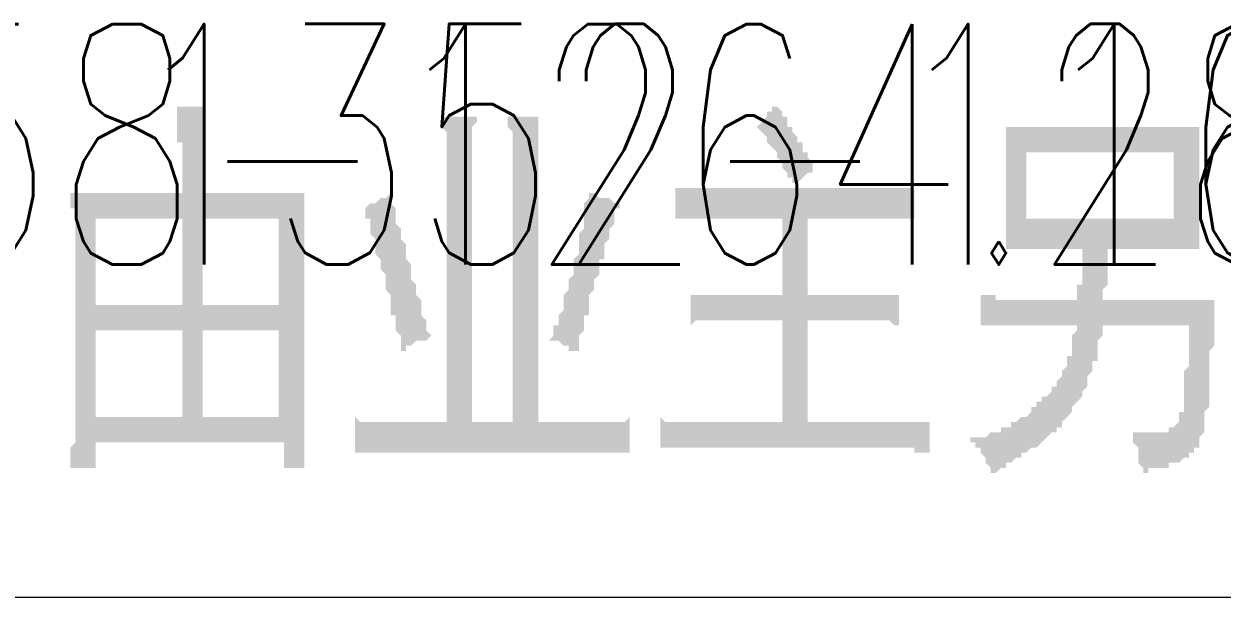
# Model space of a CAD drawing. Header units: millimetres. Extents: x 6156 to 7119, y 3162 to 3647.
# Drawn here: x 7004.32 to 7019.28, y 3521.16 to 3528.31 of the extents above; entities that cross this region are included whole.
import ezdxf
from ezdxf.enums import TextEntityAlignment as Align

# ---------------------------------------------------------------- set-up
doc = ezdxf.new("R2010")
doc.units = ezdxf.units.MM
doc.layers.add('图层1', color=7, linetype='Continuous')
doc.layers.add('点图2', color=30, linetype='Continuous', lineweight=5)
doc.styles.add('HBtxt', font='txt', dxfattribs={"width": 0.7, "bigfont": 'HZTXT'})

msp = doc.modelspace()

# ---------------------------------------------------------------- hatches: boundary and pattern name
at = {"layer": '图层1', "transparency": 33554559}
h = msp.add_hatch(color=256, dxfattribs=at)
h.paths.add_polyline_path([(7006.298, 3526.768), (7006.298, 3526.831), (7006.234, 3526.831), (7006.234, 3526.895), (7006.234, 3526.958), (7006.234, 3527.022), (7006.234, 3527.022), (7006.234, 3527.085), (7006.234, 3527.149), (7006.234, 3527.212), (7006.234, 3527.276), (7006.234, 3527.276), (7006.552, 3527.276), (7006.552, 3527.212), (7006.552, 3527.149), (7006.552, 3527.085), (7006.552, 3527.085), (7006.552, 3527.022), (7006.552, 3526.958), (7006.552, 3526.895), (7006.552, 3526.895), (7006.552, 3526.831), (7006.552, 3526.768), (7006.552, 3526.768), (7006.552, 3526.196), (7007.822, 3526.196), (7007.822, 3526.133), (7007.822, 3526.069), (7007.822, 3526.069), (7007.822, 3526.006), (7007.822, 3525.942), (7007.822, 3525.879), (7007.822, 3525.815), (7007.822, 3525.815), (7007.822, 3525.752), (7007.822, 3525.688), (7007.822, 3525.625), (7007.822, 3525.625), (7007.822, 3525.561), (7007.822, 3523.593), (7007.822, 3523.529), (7007.822, 3523.466), (7007.822, 3523.466), (7007.822, 3523.402), (7007.822, 3523.339), (7007.822, 3523.275), (7007.822, 3523.275), (7007.822, 3523.212), (7007.822, 3523.148), (7007.822, 3523.085), (7007.822, 3523.021), (7007.822, 3523.021), (7007.822, 3522.958), (7007.822, 3522.894), (7007.822, 3522.831), (7007.822, 3522.767), (7007.568, 3522.767), (7007.568, 3523.085), (7005.218, 3523.085), (7005.218, 3522.767), (7004.901, 3522.767), (7004.901, 3522.831), (7004.901, 3522.894), (7004.901, 3522.958), (7004.901, 3523.021), (7004.901, 3523.021), (7004.964, 3523.085), (7004.964, 3523.148), (7004.964, 3523.212), (7004.964, 3523.275), (7004.964, 3523.275), (7004.964, 3523.339), (7004.964, 3523.402), (7004.964, 3523.402), (7004.964, 3523.466), (7004.964, 3523.529), (7004.964, 3525.625), (7004.964, 3525.625), (7004.964, 3525.688), (7004.964, 3525.752), (7004.964, 3525.752), (7004.964, 3525.815), (7004.964, 3525.879), (7004.964, 3525.942), (7004.964, 3526.006), (7004.901, 3526.006), (7004.901, 3526.069), (7004.901, 3526.133), (7004.901, 3526.196), (7004.901, 3526.196), (7006.298, 3526.196)], flags=0)
h.paths.add_polyline_path([(7006.298, 3523.402), (7006.298, 3524.482), (7005.218, 3524.482), (7005.218, 3523.402)], flags=0)
h.paths.add_polyline_path([(7006.298, 3524.799), (7006.298, 3525.879), (7005.218, 3525.879), (7005.218, 3524.799)], flags=0)
h.paths.add_polyline_path([(7007.504, 3523.402), (7007.504, 3524.482), (7006.552, 3524.482), (7006.552, 3523.402)], flags=0)
h.paths.add_polyline_path([(7007.504, 3524.799), (7007.504, 3525.879), (7006.552, 3525.879), (7006.552, 3524.799)], flags=0)
h = msp.add_hatch(color=256, dxfattribs=at)
h.paths.add_polyline_path([(7014.87, 3526.26), (7014.87, 3526.26), (7014.934, 3526.26), (7014.934, 3526.26), (7014.997, 3526.26), (7014.997, 3526.26), (7015.061, 3526.26), (7015.124, 3526.26), (7015.124, 3526.26), (7015.188, 3526.26), (7015.188, 3526.26), (7015.251, 3526.26), (7015.315, 3526.26), (7015.315, 3526.26), (7015.378, 3526.26), (7015.442, 3526.26), (7015.442, 3526.26), (7015.442, 3525.879), (7015.378, 3525.879), (7015.378, 3525.879), (7015.315, 3525.879), (7015.251, 3525.879), (7015.251, 3525.879), (7015.188, 3525.879), (7015.188, 3525.879), (7015.124, 3525.879), (7015.061, 3525.879), (7015.061, 3525.879), (7014.997, 3525.879), (7014.997, 3525.879), (7014.934, 3525.879), (7014.934, 3525.879), (7014.87, 3525.879), (7014.87, 3525.879), (7014.108, 3525.879), (7014.108, 3524.926), (7014.68, 3524.926), (7014.68, 3524.926), (7014.743, 3524.926), (7014.743, 3524.926), (7014.807, 3524.926), (7014.87, 3524.926), (7014.87, 3524.926), (7014.934, 3524.926), (7014.934, 3524.926), (7014.997, 3524.926), (7015.061, 3524.926), (7015.061, 3524.926), (7015.124, 3524.926), (7015.124, 3524.926), (7015.188, 3524.926), (7015.251, 3524.926), (7015.251, 3524.545), (7015.188, 3524.545), (7015.124, 3524.609), (7015.124, 3524.609), (7015.061, 3524.609), (7014.997, 3524.609), (7014.997, 3524.609), (7014.934, 3524.609), (7014.934, 3524.609), (7014.87, 3524.609), (7014.807, 3524.609), (7014.807, 3524.609), (7014.743, 3524.609), (7014.743, 3524.609), (7014.68, 3524.609), (7014.68, 3524.609), (7014.108, 3524.609), (7014.108, 3523.339), (7014.997, 3523.339), (7015.061, 3523.339), (7015.061, 3523.339), (7015.124, 3523.339), (7015.124, 3523.339), (7015.188, 3523.339), (7015.188, 3523.339), (7015.251, 3523.339), (7015.315, 3523.339), (7015.315, 3523.339), (7015.378, 3523.339), (7015.378, 3523.339), (7015.442, 3523.339), (7015.505, 3523.339), (7015.505, 3523.339), (7015.569, 3523.339), (7015.632, 3523.339), (7015.632, 3523.339), (7015.632, 3522.958), (7015.569, 3522.958), (7015.569, 3522.958), (7015.505, 3522.958), (7015.442, 3522.958), (7015.442, 3523.021), (7015.378, 3523.021), (7015.315, 3523.021), (7015.315, 3523.021), (7015.251, 3523.021), (7015.251, 3523.021), (7015.188, 3523.021), (7015.188, 3523.021), (7015.124, 3523.021), (7015.124, 3523.021), (7015.061, 3523.021), (7014.997, 3523.021), (7014.997, 3523.021), (7012.267, 3523.021), (7012.267, 3523.402), (7012.33, 3523.339), (7012.33, 3523.339), (7012.394, 3523.339), (7012.457, 3523.339), (7012.457, 3523.339), (7012.521, 3523.339), (7012.521, 3523.339), (7012.584, 3523.339), (7012.648, 3523.339), (7012.648, 3523.339), (7012.711, 3523.339), (7012.711, 3523.339), (7012.775, 3523.339), (7012.775, 3523.339), (7012.838, 3523.339), (7012.902, 3523.339), (7012.902, 3523.339), (7013.791, 3523.339), (7013.791, 3524.609), (7013.219, 3524.609), (7013.156, 3524.609), (7013.156, 3524.609), (7013.092, 3524.609), (7013.092, 3524.609), (7013.029, 3524.609), (7012.965, 3524.609), (7012.965, 3524.609), (7012.902, 3524.609), (7012.902, 3524.609), (7012.838, 3524.609), (7012.775, 3524.609), (7012.775, 3524.609), (7012.711, 3524.609), (7012.648, 3524.545), (7012.648, 3524.545), (7012.648, 3524.926), (7012.711, 3524.926), (7012.711, 3524.926), (7012.775, 3524.926), (7012.838, 3524.926), (7012.838, 3524.926), (7012.902, 3524.926), (7012.965, 3524.926), (7012.965, 3524.926), (7013.029, 3524.926), (7013.029, 3524.926), (7013.092, 3524.926), (7013.092, 3524.926), (7013.156, 3524.926), (7013.156, 3524.926), (7013.219, 3524.926), (7013.791, 3524.926), (7013.791, 3525.879), (7013.029, 3525.879), (7012.965, 3525.879), (7012.965, 3525.879), (7012.902, 3525.879), (7012.902, 3525.879), (7012.838, 3525.879), (7012.775, 3525.879), (7012.775, 3525.879), (7012.711, 3525.879), (7012.711, 3525.879), (7012.648, 3525.879), (7012.648, 3525.879), (7012.584, 3525.879), (7012.521, 3525.879), (7012.521, 3525.879), (7012.457, 3525.879), (7012.457, 3525.879), (7012.457, 3525.879), (7012.457, 3526.26), (7012.457, 3526.26), (7012.521, 3526.26), (7012.521, 3526.26), (7012.584, 3526.26), (7012.648, 3526.26), (7012.648, 3526.26), (7012.711, 3526.26), (7012.711, 3526.26), (7012.775, 3526.26), (7012.838, 3526.26), (7012.838, 3526.26), (7012.902, 3526.26), (7012.902, 3526.26), (7012.965, 3526.26), (7013.029, 3526.26), (7013.029, 3526.26), (7013.029, 3526.26)], flags=0)
h.paths.add_polyline_path([(7013.918, 3526.26), (7013.918, 3526.323), (7013.918, 3526.387), (7013.854, 3526.387), (7013.854, 3526.45), (7013.854, 3526.45), (7013.791, 3526.514), (7013.791, 3526.514), (7013.791, 3526.577), (7013.727, 3526.641), (7013.727, 3526.641), (7013.727, 3526.704), (7013.664, 3526.768), (7013.664, 3526.768), (7013.6, 3526.831), (7013.6, 3526.831), (7013.6, 3526.895), (7013.537, 3526.958), (7013.537, 3526.958), (7013.473, 3527.022), (7013.473, 3527.022), (7013.537, 3527.085), (7013.537, 3527.085), (7013.6, 3527.149), (7013.6, 3527.212), (7013.664, 3527.212), (7013.664, 3527.212), (7013.664, 3527.276), (7013.727, 3527.276), (7013.727, 3527.276), (7013.727, 3527.276), (7013.791, 3527.212), (7013.791, 3527.149), (7013.854, 3527.149), (7013.854, 3527.085), (7013.854, 3527.022), (7013.918, 3527.022), (7013.918, 3526.958), (7013.981, 3526.895), (7013.981, 3526.895), (7013.981, 3526.831), (7014.045, 3526.831), (7014.045, 3526.768), (7014.045, 3526.704), (7014.108, 3526.704), (7014.108, 3526.641), (7014.108, 3526.641), (7014.172, 3526.577), (7014.172, 3526.577), (7014.172, 3526.514), (7014.172, 3526.514), (7014.172, 3526.514), (7014.172, 3526.45), (7014.108, 3526.45), (7014.108, 3526.45), (7014.045, 3526.387), (7014.045, 3526.387), (7013.981, 3526.323), (7013.918, 3526.323), (7013.918, 3526.26)], flags=0)
h = msp.add_hatch(color=256, dxfattribs=at)
h.paths.add_polyline_path([(7009.981, 3527.149), (7009.981, 3527.085), (7009.917, 3527.022), (7009.917, 3527.022), (7009.917, 3526.958), (7009.917, 3526.895), (7009.917, 3526.831), (7009.917, 3526.768), (7009.917, 3526.704), (7009.917, 3526.704), (7009.917, 3526.641), (7009.917, 3526.577), (7009.917, 3526.514), (7009.917, 3526.514), (7009.917, 3526.45), (7009.917, 3526.387), (7009.917, 3526.323), (7009.917, 3526.323), (7009.917, 3526.26), (7009.917, 3526.196), (7009.917, 3523.339), (7010.425, 3523.339), (7010.425, 3526.45), (7010.425, 3526.514), (7010.425, 3526.577), (7010.425, 3526.577), (7010.425, 3526.641), (7010.425, 3526.704), (7010.425, 3526.768), (7010.425, 3526.768), (7010.425, 3526.831), (7010.425, 3526.895), (7010.425, 3526.958), (7010.362, 3527.022), (7010.362, 3527.022), (7010.362, 3527.085), (7010.362, 3527.149), (7010.362, 3527.149), (7010.743, 3527.149), (7010.743, 3527.149), (7010.743, 3527.085), (7010.743, 3527.022), (7010.743, 3526.958), (7010.743, 3526.958), (7010.743, 3526.895), (7010.743, 3526.831), (7010.743, 3526.768), (7010.743, 3526.704), (7010.743, 3526.704), (7010.743, 3526.641), (7010.743, 3526.577), (7010.743, 3526.514), (7010.743, 3526.514), (7010.743, 3523.339), (7011.314, 3523.339), (7011.314, 3523.339), (7011.378, 3523.339), (7011.378, 3523.339), (7011.441, 3523.339), (7011.441, 3523.339), (7011.505, 3523.339), (7011.505, 3523.339), (7011.568, 3523.339), (7011.632, 3523.339), (7011.632, 3523.339), (7011.695, 3523.339), (7011.759, 3523.339), (7011.759, 3523.339), (7011.822, 3523.339), (7011.886, 3523.402), (7011.886, 3523.402), (7011.886, 3522.958), (7011.822, 3522.958), (7011.759, 3522.958), (7011.759, 3522.958), (7011.695, 3522.958), (7011.632, 3522.958), (7011.632, 3522.958), (7011.568, 3522.958), (7011.568, 3522.958), (7011.505, 3522.958), (7011.441, 3522.958), (7011.441, 3522.958), (7011.378, 3522.958), (7011.378, 3522.958), (7011.314, 3522.958), (7011.314, 3522.958), (7009.092, 3522.958), (7009.028, 3522.958), (7009.028, 3522.958), (7008.965, 3522.958), (7008.965, 3522.958), (7008.901, 3522.958), (7008.901, 3522.958), (7008.838, 3522.958), (7008.838, 3522.958), (7008.774, 3522.958), (7008.711, 3522.958), (7008.711, 3522.958), (7008.647, 3522.958), (7008.584, 3522.958), (7008.584, 3522.958), (7008.52, 3522.958), (7008.457, 3522.958), (7008.457, 3523.402), (7008.52, 3523.339), (7008.584, 3523.339), (7008.647, 3523.339), (7008.647, 3523.339), (7008.711, 3523.339), (7008.774, 3523.339), (7008.774, 3523.339), (7008.838, 3523.339), (7008.838, 3523.339), (7008.901, 3523.339), (7008.901, 3523.339), (7008.965, 3523.339), (7008.965, 3523.339), (7009.028, 3523.339), (7009.028, 3523.339), (7009.028, 3523.339), (7009.6, 3523.339), (7009.6, 3526.26), (7009.6, 3526.26), (7009.6, 3526.323), (7009.6, 3526.387), (7009.6, 3526.45), (7009.6, 3526.45), (7009.6, 3526.514), (7009.6, 3526.577), (7009.6, 3526.641), (7009.6, 3526.641), (7009.6, 3526.704), (7009.6, 3526.768), (7009.6, 3526.831), (7009.6, 3526.895), (7009.6, 3526.958), (7009.6, 3526.958), (7009.536, 3527.022), (7009.536, 3527.085), (7009.536, 3527.149), (7009.536, 3527.149)], flags=0)
h.paths.add_polyline_path([(7008.901, 3526.196), (7008.901, 3526.133), (7008.901, 3526.133), (7008.901, 3526.069), (7008.901, 3526.069), (7008.965, 3526.006), (7008.965, 3526.006), (7008.965, 3525.942), (7008.965, 3525.879), (7008.965, 3525.879), (7008.965, 3525.815), (7009.028, 3525.752), (7009.028, 3525.752), (7009.028, 3525.688), (7009.028, 3525.688), (7009.028, 3525.625), (7009.092, 3525.561), (7009.092, 3525.498), (7009.092, 3525.498), (7009.092, 3525.434), (7009.092, 3525.371), (7009.155, 3525.307), (7009.155, 3525.307), (7009.155, 3525.244), (7009.155, 3525.18), (7009.155, 3525.117), (7009.219, 3525.053), (7009.219, 3525.053), (7009.219, 3524.99), (7009.219, 3524.926), (7009.282, 3524.863), (7009.282, 3524.799), (7009.282, 3524.736), (7009.282, 3524.672), (7009.346, 3524.609), (7009.346, 3524.545), (7009.346, 3524.482), (7009.346, 3524.482), (7009.409, 3524.418), (7009.346, 3524.355), (7009.282, 3524.355), (7009.282, 3524.355), (7009.219, 3524.355), (7009.219, 3524.355), (7009.155, 3524.291), (7009.155, 3524.291), (7009.092, 3524.291), (7009.092, 3524.228), (7009.028, 3524.228), (7009.028, 3524.291), (7009.028, 3524.355), (7009.028, 3524.418), (7008.965, 3524.482), (7008.965, 3524.545), (7008.965, 3524.609), (7008.965, 3524.672), (7008.901, 3524.672), (7008.901, 3524.736), (7008.901, 3524.799), (7008.901, 3524.863), (7008.901, 3524.926), (7008.838, 3524.99), (7008.838, 3524.99), (7008.838, 3525.053), (7008.838, 3525.117), (7008.838, 3525.18), (7008.774, 3525.244), (7008.774, 3525.244), (7008.774, 3525.307), (7008.774, 3525.371), (7008.774, 3525.371), (7008.711, 3525.434), (7008.711, 3525.498), (7008.711, 3525.561), (7008.711, 3525.561), (7008.711, 3525.625), (7008.647, 3525.688), (7008.647, 3525.688), (7008.647, 3525.752), (7008.647, 3525.752), (7008.647, 3525.815), (7008.647, 3525.879), (7008.584, 3525.879), (7008.584, 3525.942), (7008.584, 3525.942), (7008.584, 3526.006), (7008.584, 3526.006), (7008.584, 3526.006), (7008.647, 3526.069), (7008.647, 3526.069), (7008.711, 3526.069), (7008.711, 3526.069), (7008.774, 3526.133), (7008.774, 3526.133), (7008.838, 3526.133), (7008.901, 3526.196), (7008.901, 3526.196)], flags=0)
h.paths.add_polyline_path([(7011.759, 3526.069), (7011.759, 3526.006), (7011.695, 3526.006), (7011.695, 3525.942), (7011.695, 3525.942), (7011.695, 3525.879), (7011.695, 3525.879), (7011.695, 3525.815), (7011.632, 3525.752), (7011.632, 3525.752), (7011.632, 3525.688), (7011.632, 3525.625), (7011.632, 3525.625), (7011.568, 3525.561), (7011.568, 3525.561), (7011.568, 3525.498), (7011.568, 3525.434), (7011.568, 3525.371), (7011.505, 3525.371), (7011.505, 3525.307), (7011.505, 3525.244), (7011.505, 3525.244), (7011.505, 3525.18), (7011.441, 3525.117), (7011.441, 3525.053), (7011.441, 3524.99), (7011.441, 3524.99), (7011.378, 3524.926), (7011.378, 3524.863), (7011.378, 3524.799), (7011.378, 3524.736), (7011.378, 3524.672), (7011.314, 3524.672), (7011.314, 3524.609), (7011.314, 3524.545), (7011.314, 3524.482), (7011.251, 3524.418), (7011.251, 3524.355), (7011.251, 3524.291), (7011.251, 3524.228), (7011.187, 3524.228), (7011.187, 3524.228), (7011.124, 3524.228), (7011.124, 3524.291), (7011.06, 3524.291), (7011.06, 3524.291), (7010.997, 3524.355), (7010.997, 3524.355), (7010.933, 3524.355), (7010.87, 3524.355), (7010.87, 3524.355), (7010.933, 3524.418), (7010.933, 3524.482), (7010.933, 3524.482), (7010.933, 3524.545), (7010.997, 3524.545), (7010.997, 3524.609), (7010.997, 3524.672), (7010.997, 3524.672), (7011.06, 3524.736), (7011.06, 3524.799), (7011.06, 3524.863), (7011.06, 3524.863), (7011.06, 3524.926), (7011.124, 3524.99), (7011.124, 3524.99), (7011.124, 3525.053), (7011.124, 3525.117), (7011.124, 3525.117), (7011.187, 3525.18), (7011.187, 3525.244), (7011.187, 3525.307), (7011.187, 3525.307), (7011.187, 3525.371), (7011.251, 3525.434), (7011.251, 3525.498), (7011.251, 3525.561), (7011.251, 3525.561), (7011.251, 3525.625), (7011.251, 3525.688), (7011.314, 3525.752), (7011.314, 3525.815), (7011.314, 3525.815), (7011.314, 3525.879), (7011.314, 3525.942), (7011.314, 3526.006), (7011.314, 3526.069), (7011.378, 3526.133), (7011.378, 3526.133), (7011.378, 3526.196), (7011.378, 3526.196), (7011.378, 3526.196), (7011.441, 3526.196), (7011.441, 3526.196), (7011.505, 3526.133), (7011.568, 3526.133), (7011.568, 3526.133), (7011.632, 3526.133), (7011.632, 3526.133), (7011.695, 3526.069), (7011.695, 3526.069), (7011.759, 3526.069)], flags=0)
h = msp.add_hatch(color=256, dxfattribs=at)
h.paths.add_polyline_path([(7019.188, 3524.863), (7019.188, 3524.863), (7019.188, 3524.799), (7019.188, 3524.736), (7019.188, 3524.672), (7019.188, 3524.672), (7019.188, 3524.609), (7019.188, 3524.545), (7019.188, 3524.482), (7019.188, 3524.482), (7019.188, 3524.418), (7019.188, 3524.355), (7019.188, 3524.291), (7019.125, 3524.228), (7019.125, 3524.228), (7019.125, 3524.164), (7019.125, 3524.101), (7019.125, 3524.037), (7019.125, 3523.974), (7019.125, 3523.974), (7019.125, 3523.91), (7019.125, 3523.847), (7019.125, 3523.783), (7019.125, 3523.72), (7019.125, 3523.72), (7019.125, 3523.656), (7019.125, 3523.593), (7019.125, 3523.529), (7019.061, 3523.466), (7019.061, 3523.402), (7019.061, 3523.339), (7019.061, 3523.275), (7019.061, 3523.212), (7019.061, 3523.212), (7018.998, 3523.148), (7018.998, 3523.085), (7018.998, 3523.085), (7018.998, 3523.021), (7018.934, 3523.021), (7018.934, 3522.958), (7018.934, 3522.958), (7018.871, 3522.958), (7018.871, 3522.894), (7018.871, 3522.894), (7018.871, 3522.894), (7018.807, 3522.894), (7018.807, 3522.894), (7018.744, 3522.831), (7018.744, 3522.831), (7018.68, 3522.831), (7018.68, 3522.831), (7018.617, 3522.831), (7018.617, 3522.767), (7018.553, 3522.767), (7018.49, 3522.767), (7018.49, 3522.767), (7018.426, 3522.767), (7018.363, 3522.767), (7018.363, 3522.704), (7018.299, 3522.704), (7018.299, 3522.704), (7018.299, 3522.767), (7018.236, 3522.831), (7018.236, 3522.894), (7018.236, 3522.894), (7018.236, 3522.958), (7018.236, 3523.021), (7018.172, 3523.085), (7018.172, 3523.085), (7018.172, 3523.148), (7018.172, 3523.212), (7018.109, 3523.212), (7018.172, 3523.212), (7018.236, 3523.212), (7018.299, 3523.212), (7018.363, 3523.212), (7018.426, 3523.212), (7018.426, 3523.212), (7018.49, 3523.212), (7018.49, 3523.212), (7018.553, 3523.212), (7018.553, 3523.212), (7018.617, 3523.212), (7018.617, 3523.275), (7018.68, 3523.275), (7018.68, 3523.275), (7018.68, 3523.275), (7018.68, 3523.275), (7018.744, 3523.339), (7018.744, 3523.339), (7018.744, 3523.339), (7018.744, 3523.402), (7018.744, 3523.466), (7018.807, 3523.466), (7018.807, 3523.529), (7018.807, 3523.593), (7018.807, 3523.656), (7018.807, 3523.783), (7018.807, 3523.783), (7018.807, 3523.847), (7018.807, 3523.91), (7018.807, 3523.974), (7018.807, 3523.974), (7018.871, 3524.037), (7018.871, 3524.101), (7018.871, 3524.164), (7018.871, 3524.228), (7018.871, 3524.228), (7018.871, 3524.291), (7018.871, 3524.355), (7018.871, 3524.418), (7018.871, 3524.418), (7018.871, 3524.482), (7018.871, 3524.545), (7018.871, 3524.545), (7017.791, 3524.545), (7017.791, 3524.482), (7017.791, 3524.418), (7017.728, 3524.355), (7017.728, 3524.291), (7017.728, 3524.291), (7017.728, 3524.228), (7017.728, 3524.164), (7017.728, 3524.101), (7017.664, 3524.101), (7017.664, 3524.037), (7017.664, 3523.974), (7017.664, 3523.974), (7017.601, 3523.91), (7017.601, 3523.847), (7017.601, 3523.847), (7017.601, 3523.783), (7017.601, 3523.783), (7017.537, 3523.72), (7017.537, 3523.72), (7017.537, 3523.656), (7017.474, 3523.593), (7017.474, 3523.593), (7017.41, 3523.529), (7017.41, 3523.529), (7017.41, 3523.466), (7017.347, 3523.402), (7017.347, 3523.402), (7017.283, 3523.339), (7017.283, 3523.339), (7017.283, 3523.339), (7017.283, 3523.275), (7017.22, 3523.275), (7017.22, 3523.212), (7017.156, 3523.212), (7017.156, 3523.212), (7017.093, 3523.148), (7017.093, 3523.148), (7017.029, 3523.085), (7017.029, 3523.085), (7016.966, 3523.021), (7016.966, 3523.021), (7016.902, 3523.021), (7016.902, 3523.021), (7016.839, 3522.958), (7016.839, 3522.958), (7016.775, 3522.958), (7016.775, 3522.894), (7016.712, 3522.894), (7016.712, 3522.894), (7016.648, 3522.831), (7016.648, 3522.831), (7016.585, 3522.831), (7016.585, 3522.767), (7016.521, 3522.767), (7016.521, 3522.767), (7016.458, 3522.704), (7016.394, 3522.704), (7016.394, 3522.704), (7016.394, 3522.704), (7016.394, 3522.767), (7016.394, 3522.767), (7016.331, 3522.831), (7016.331, 3522.894), (7016.331, 3522.894), (7016.267, 3522.958), (7016.267, 3523.021), (7016.204, 3523.021), (7016.204, 3523.085), (7016.14, 3523.085), (7016.14, 3523.148), (7016.204, 3523.148), (7016.267, 3523.148), (7016.267, 3523.148), (7016.331, 3523.148), (7016.394, 3523.212), (7016.394, 3523.212), (7016.458, 3523.212), (7016.458, 3523.212), (7016.521, 3523.212), (7016.521, 3523.275), (7016.585, 3523.275), (7016.648, 3523.275), (7016.648, 3523.275), (7016.648, 3523.339), (7016.712, 3523.339), (7016.712, 3523.339), (7016.712, 3523.339), (7016.775, 3523.402), (7016.775, 3523.402), (7016.839, 3523.402), (7016.902, 3523.466), (7016.902, 3523.466), (7016.902, 3523.529), (7016.966, 3523.529), (7016.966, 3523.593), (7017.029, 3523.593), (7017.029, 3523.656), (7017.093, 3523.656), (7017.093, 3523.656), (7017.156, 3523.72), (7017.156, 3523.783), (7017.22, 3523.783), (7017.22, 3523.847), (7017.22, 3523.847), (7017.283, 3523.91), (7017.283, 3523.974), (7017.283, 3523.974), (7017.347, 3524.037), (7017.347, 3524.037), (7017.347, 3524.101), (7017.347, 3524.164), (7017.41, 3524.164), (7017.41, 3524.228), (7017.41, 3524.291), (7017.41, 3524.291), (7017.41, 3524.355), (7017.41, 3524.418), (7017.474, 3524.482), (7017.474, 3524.545), (7017.474, 3524.545), (7016.839, 3524.545), (7016.839, 3524.545), (7016.775, 3524.545), (7016.775, 3524.545), (7016.712, 3524.545), (7016.648, 3524.545), (7016.648, 3524.545), (7016.585, 3524.545), (7016.585, 3524.545), (7016.521, 3524.545), (7016.458, 3524.545), (7016.458, 3524.545), (7016.394, 3524.545), (7016.394, 3524.545), (7016.331, 3524.545), (7016.331, 3524.545), (7016.267, 3524.545), (7016.267, 3524.545), (7016.267, 3524.926), (7016.267, 3524.926), (7016.331, 3524.926), (7016.331, 3524.926), (7016.394, 3524.926), (7016.394, 3524.926), (7016.458, 3524.926), (7016.458, 3524.863), (7016.521, 3524.863), (7016.585, 3524.863), (7016.585, 3524.863), (7016.648, 3524.863), (7016.648, 3524.863), (7016.712, 3524.863), (7016.775, 3524.863), (7016.775, 3524.863), (7016.839, 3524.863), (7016.839, 3524.863), (7017.474, 3524.863), (7017.474, 3524.926), (7017.474, 3524.926), (7017.474, 3524.99), (7017.474, 3525.053), (7017.537, 3525.053), (7017.537, 3525.117), (7017.537, 3525.18), (7017.537, 3525.244), (7017.537, 3525.307), (7017.537, 3525.371), (7017.537, 3525.434), (7017.537, 3525.498), (7017.537, 3525.498), (7016.585, 3525.498), (7016.585, 3525.561), (7016.585, 3525.561), (7016.585, 3525.625), (7016.585, 3525.688), (7016.585, 3525.688), (7016.585, 3525.752), (7016.585, 3525.815), (7016.585, 3525.879), (7016.585, 3525.942), (7016.585, 3525.942), (7016.585, 3526.006), (7016.585, 3526.069), (7016.585, 3526.133), (7016.585, 3526.196), (7016.585, 3526.196), (7016.585, 3526.26), (7016.585, 3526.323), (7016.585, 3526.387), (7016.585, 3526.45), (7016.585, 3526.514), (7016.585, 3526.577), (7016.585, 3526.641), (7016.585, 3526.641), (7016.585, 3526.704), (7016.585, 3526.768), (7016.585, 3526.831), (7016.585, 3526.831), (7016.585, 3526.895), (7016.585, 3526.958), (7016.585, 3526.958), (7016.585, 3527.022), (7016.585, 3527.022), (7018.998, 3527.022), (7018.998, 3527.022), (7018.998, 3526.958), (7018.998, 3526.958), (7018.998, 3526.895), (7018.998, 3526.831), (7018.998, 3526.831), (7018.998, 3526.768), (7018.998, 3526.704), (7018.998, 3526.641), (7018.998, 3526.577), (7018.998, 3526.514), (7018.998, 3526.45), (7018.998, 3526.387), (7018.998, 3526.323), (7018.998, 3526.323), (7018.998, 3526.26), (7018.998, 3526.196), (7018.998, 3526.133), (7018.998, 3526.069), (7018.998, 3526.006), (7018.998, 3526.006), (7018.998, 3525.942), (7018.998, 3525.879), (7018.998, 3525.815), (7018.998, 3525.752), (7018.998, 3525.752), (7018.998, 3525.688), (7018.998, 3525.625), (7018.998, 3525.625), (7018.998, 3525.561), (7018.998, 3525.498), (7018.998, 3525.498), (7017.855, 3525.498), (7017.855, 3525.498), (7017.855, 3525.434), (7017.855, 3525.371), (7017.855, 3525.371), (7017.855, 3525.307), (7017.855, 3525.244), (7017.855, 3525.244), (7017.855, 3525.18), (7017.855, 3525.117), (7017.855, 3525.053), (7017.791, 3524.99), (7017.791, 3524.926), (7017.791, 3524.863)], flags=0)
h.paths.add_polyline_path([(7018.68, 3525.879), (7018.68, 3526.704), (7016.839, 3526.704), (7016.839, 3525.879)], flags=0)

# ---------------------------------------------------------------- linework, layer by layer
at = {"layer": '点图2'}
msp.add_line((6835.788, 3521.157), (7118.974, 3521.157), dxfattribs=at)

# ---------------------------------------------------------------- texts
at = {"layer": '点图2', "style": 'HBtxt', "width": 0.7}
for s, p in [('1258-1264.18', (6999.305, 3526.805)), ('1352-1264.49', (7005.581, 3526.806))]:
    msp.add_text(s, height=3, dxfattribs=at).set_placement(p, align=Align.MIDDLE_LEFT)

doc.saveas('drawing.dxf')
